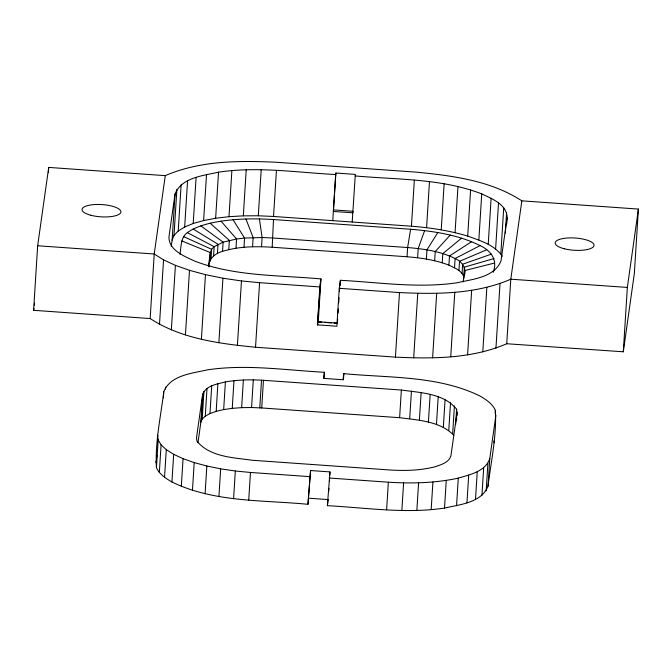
<?xml version="1.0" encoding="UTF-8"?>
<svg xmlns="http://www.w3.org/2000/svg" width="672" height="672" viewBox="0 0 672 672"><rect width="100%" height="100%" fill="white"/><g stroke="black" fill="none" stroke-linecap="round" stroke-linejoin="round"><path stroke-width="1.01" d="M179.936 254.276C181.348 246.826 180.373 237.594 187.337 232.63C194.116 227.732 202.188 225.254 210.193 223.205C230.95 218.66 252.361 218.232 273.496 219.551L272.185 247.229C255.595 246.246 238.552 246.372 222.55 251.37C215.317 253.327 208.337 258.703 209.017 266.96M33.6 310.313L37.657 245.759L48.712 167.412L165.27 175.644C200.113 160.549 239.282 160.541 276.57 162.271L416.472 172.158C452.617 175.703 490.762 180.617 521.842 200.844L638.4 209.076L634.351 273.445L623.297 351.792L506.73 343.745C471.887 358.84 432.718 358.856 395.43 357.126L255.528 347.239C219.383 343.686 181.238 338.78 150.158 318.553L33.6 310.313L33.894 308.255M48.384 172.62L48.712 167.412M150.158 318.553L154.224 253.999L165.27 175.644M159.491 324.425L163.556 259.871L154.224 253.999L37.657 245.759M329.792 474.986L329.986 471.912L310.565 470.543L307.961 504.311C262.601 499.909 214.032 502.53 171.931 481.992C165.808 478.414 159.407 474.34 156.442 467.603C155.005 442.159 160.709 416.892 163.766 391.742C170.377 375.094 192.083 373.43 207.278 369.877C246.187 363.997 285.499 370.205 324.416 372.271L324.03 378.42M156.442 467.603L158.18 439.933L157.66 435.078M171.251 246.322L172.124 240.131L175.031 194.015C181.642 177.374 203.339 175.703 218.543 172.158C257.443 166.27 296.755 172.486 335.681 174.552L335.891 173.023L355.32 174.392L352.204 222.029M163.38 397.891L163.766 391.742M172.124 240.131L173.998 235.435L176.896 189.328M159.34 472.508L161.078 444.847L158.18 439.933M165.505 389.105L165.64 387.055M171.352 329.91L175.409 265.356L163.556 259.871M173.998 235.435L178.206 231.034L181.112 184.926M164.548 477.347L166.286 449.677L161.078 444.847M178.206 231.034L184.666 227.018L187.564 180.911M171.931 481.992L173.67 454.322L166.286 449.677M185.438 334.874L189.496 270.32L175.409 265.356M184.666 227.018L193.2 223.499L196.106 177.391M181.314 486.335L183.053 458.665L173.67 454.322M193.2 223.499L203.616 220.559L206.514 174.451M201.407 339.192L205.472 274.638L189.496 270.32M192.461 490.258L194.208 462.596L183.053 458.665M209.74 261.794L210.319 252.571L211.63 249.295L214.15 246.658L223.129 242.147L236.561 239.014L244.558 238.064L262.105 237.518L272.765 238.006L407.61 247.54C423.814 248.9 440.387 251.227 455.112 258.535C461.933 261.416 466.67 268.153 464.428 275.68M197.963 442.789L200.869 422.15L202.616 394.489C205.934 385.484 217.283 384.065 225.406 381.931C237.955 379.739 250.765 379.495 263.458 380.293L401.36 390.037C420.143 392.734 443.814 393.221 456.607 409.223L456.851 415.54M211.05 258.518L211.63 249.295L183.548 236.594M201.13 421.554L202.868 393.884M200.869 422.15L202.205 419.034L203.944 391.373M203.616 220.559L215.636 218.266L218.543 172.158M213.57 255.881L214.15 246.658L187.337 232.63M202.205 419.034L205.271 416.136L207.01 388.475M217.434 253.478L218.022 244.255L193.15 229.026M205.271 416.136L209.966 413.549L211.714 385.879M205.103 493.685L206.842 466.015L194.208 462.596M222.55 251.37L223.129 242.147L200.827 225.859M218.87 342.77L222.936 278.216L205.472 274.638M209.966 413.549L216.166 411.348L217.904 383.678M215.636 218.266L228.984 216.686L231.882 170.57M228.782 249.606L229.362 240.383L210.193 223.205M216.166 411.348L223.667 409.592L225.406 381.931M218.921 496.507L220.668 468.846L206.842 466.015M235.981 248.237L236.561 239.014L221.012 221.147M228.984 216.686L243.323 215.846L246.221 169.739M223.667 409.592L232.243 408.349L233.982 380.688M237.401 345.5L241.458 280.946L222.936 278.216M243.978 247.288L244.558 238.064L233.024 219.719M233.587 498.674L235.326 471.005L220.668 468.846M232.243 408.349L241.634 407.652L243.373 379.991M252.563 246.784L253.142 237.56L245.918 218.971M243.323 215.846L258.3 215.771L261.198 169.663M261.526 246.742L262.105 237.518L259.392 218.904M241.634 407.652L251.563 407.518L253.302 379.856M255.528 347.239L259.585 282.685L241.458 280.946M248.724 500.119L250.463 472.458L235.326 471.005M259.77 407.87L261.509 380.209M258.3 215.771L273.538 216.468L276.444 170.36M251.563 407.518L261.719 407.954L263.458 380.293M355.102 175.921C397.387 179.785 441.479 178.307 481.748 193.897C491.845 198.71 506.755 204.313 507.142 217.484L501.035 260.82C494.424 277.469 472.718 279.132 457.523 282.685C418.614 288.565 379.31 282.358 340.385 280.291L339.251 288.313L336.865 326.231L317.444 324.862L319.83 286.944L320.964 278.922C278.678 275.058 234.587 276.528 194.317 260.946C184.212 256.124 169.31 250.53 168.916 237.35L175.031 194.015M317.696 324.761L317.89 321.712L337.31 323.081L337.697 319.208M320.527 281.971L317.444 324.862M318.268 321.712L320.964 278.922M307.961 504.311L310.565 470.543M332.774 220.66L335.681 174.552M333.572 209.908L352.993 211.285L352.783 212.806L333.362 211.436L335.891 173.023M338.083 313.06L338.344 308.96M338.73 302.82L339.049 297.696M339.436 291.547L339.696 287.448M339.822 285.398L339.948 283.349M340.057 285.516L340.385 280.291M324.416 372.271L323.56 378.378L342.98 379.747L343.846 373.64C389.206 378.05 437.774 375.421 479.867 395.959C485.99 399.538 492.4 403.612 495.365 410.348C496.793 435.792 491.089 461.059 488.032 486.209C481.421 502.858 459.715 504.521 444.52 508.074C405.619 513.954 366.307 507.746 327.382 505.68L329.986 471.912M328.759 491.383L328.952 488.309M329.406 481.135L329.599 478.061M343.459 379.789L343.846 373.64M395.43 357.126L399.487 292.572C436.783 294.302 475.944 294.286 510.796 279.191L627.354 287.431L638.4 209.076M386.618 509.872L388.357 482.202C411.709 483.655 435.364 483.134 458.287 478.12C469.812 474.642 485.554 471.551 489.779 458.548L495.886 415.212M463.991 278.074C462.882 270.917 454.65 267.96 448.913 265.163C435.548 260.005 421.243 257.872 407.03 256.763L407.61 247.54L410.626 229.244C434.347 231.269 458.556 234.906 480.094 245.591C491.056 250.732 497.876 259.93 493.214 272.261M502.27 256.284C494.6 244.776 480.052 240.618 467.695 236.074C449.4 230.605 430.45 227.682 411.44 226.212L414.338 180.104M453.768 435.254C440.101 421.126 418.068 420.126 399.622 417.698L401.36 390.037M417.614 257.771L418.194 248.548L424.628 230.58M401.864 510.569L403.603 482.899M409.693 418.698L411.44 391.028M413.683 357.958L417.749 293.404M426.577 227.665L429.475 181.558M426.392 259.064L426.972 249.85L437.816 232.529M419.387 420.218L421.134 392.549M416.842 510.493L418.58 482.832M434.666 260.761L435.246 251.538L450.248 235.074M428.408 422.218L430.147 394.548M432.608 357.874L436.674 293.32M441.235 229.832L444.133 183.716M442.235 262.811L442.814 253.588L461.622 238.148M436.464 424.628L438.203 396.967M431.172 509.653L432.919 481.992M448.913 265.163L449.492 255.94L471.652 241.685M455.053 232.655L457.96 186.547M443.327 427.4L445.074 399.731M454.532 267.758L455.112 258.535L480.094 245.591M450.727 356.815L454.784 292.261M448.787 430.424L450.526 402.755M458.951 270.539L459.53 261.324L486.738 249.766M444.52 508.074L446.258 480.404M462.067 273.437L462.647 264.214L491.425 254.117M452.668 433.616L454.415 405.955M463.806 276.377L464.386 267.154L494.038 258.535M455.641 424.595L456.607 409.223M467.695 236.074L470.593 189.966M456.439 420.042L456.96 411.844M456.523 420.664L456.658 418.614M456.548 505.781L458.287 478.12M467.594 354.808L471.652 290.254M478.842 240.005L481.748 193.897M466.956 502.841L468.695 475.171M488.225 244.348L491.131 198.24M482.79 351.918L486.847 287.364M475.499 499.321L477.238 471.652M495.617 248.993L498.515 202.885M481.95 495.306L483.689 467.636M500.825 253.831L503.723 207.724M486.167 490.904L487.906 463.235M495.944 348.197L500.002 283.643M488.032 486.209L489.779 458.548M505.336 233.125L506.621 212.629M506.755 223.633L507.142 217.484M495.172 413.423L495.365 410.348M506.73 343.745L510.796 279.191L521.842 200.844M623.297 351.792L627.354 287.431M34.331 305.164L34.616 303.097M155.912 462.739L156.206 460.681M156.643 457.582L156.937 455.524M208.429 266.011L210.319 252.571L181.818 240.937M202.616 394.489L196.501 437.825L196.938 441.067C209.723 457.069 233.402 457.556 252.185 460.253L390.079 469.997C405.308 470.896 420.823 470.56 435.641 466.612C441.437 464.562 448.972 462.412 450.929 455.801L457.044 412.465M327.382 505.68L328.247 499.582L308.818 498.204M463.151 281.921L464.755 270.556L494.516 263.029M273.538 216.468L411.44 226.212M273.496 219.551L410.626 229.244M272.185 247.229L407.03 256.763M259.585 282.685L319.83 286.944M339.251 288.313L399.487 292.572M261.719 407.954L399.622 417.698M250.463 472.458L309.7 476.641M329.12 478.019L388.357 482.202M318.78 322.006L321.846 322.224M324.912 322.442L331.472 322.913M334.11 323.089L337.604 323.35M318.494 321.98L319.217 322.048M493.937 440.933L494.147 442.873M91.006 215.3A19.48 6.149 3.6 0 0 120.884 212.075A19.48 6.149 3.6 0 0 92.501 204.733A19.48 6.149 3.6 0 0 91.006 215.3M564.211 248.758A19.48 6.149 3.6 0 0 594.023 245.482A19.48 6.149 3.6 0 0 565.555 238.174A19.48 6.149 3.6 0 0 564.211 248.758"/></g></svg>
